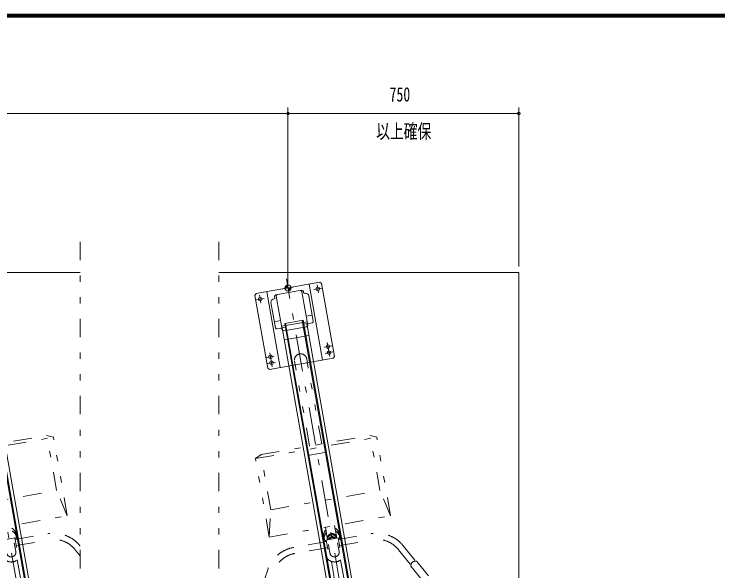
# Model space of a CAD drawing. Units: millimetres, scale not verified. Extents: x -5740 to 5740, y -4020 to 4020.
# Drawn here: x -1476 to 810, y 2213 to 4020 of the extents above; entities that cross this region are included whole.
import ezdxf
from ezdxf.enums import TextEntityAlignment as Align

# ---------------------------------------------------------------- set-up
doc = ezdxf.new("R2010")
doc.units = ezdxf.units.MM
doc.header["$LTSCALE"] = 10
doc.linetypes.add('USER4', pattern=[24, 12, -5, 2, -5])
doc.linetypes.add('USER6', pattern=[25, 6, -5, 2, -5, 2, -5])
for name, color, linetype, lineweight in [('0-0_0', 7, 'Continuous', 18), ('0-1_0-00', 4, 'Continuous', 18), ('0-2_2ラック-03BODL', 7, 'Continuous', 18), ('0-A_2ラック-D上自転車１', 4, 'USER6', 18), ('0-B_2ラック-F寸法', 3, 'Continuous', 18), ('0-F_F-F_J_ADD', 2, 'Continuous', 18)]:
    doc.layers.add(name, color=color, linetype=linetype, lineweight=lineweight)
doc.styles.add('ＭＳ ゴシック', font='')
doc.styles.get('ＭＳ ゴシック').set_extended_font_data('MS Gothic')

# ---------------------------------------------------------------- blocks, each defined once
blk = doc.blocks.new('UP-RACK-TOP1_10')
at = {"layer": '0-0_0', "color": 3, "linetype": 'USER4'}
blk.add_line((0, -1954.5), (0, 30), dxfattribs=at)
at = {"layer": '0-0_0'}
for p, q in [((27.5, -112), (27.5, -1865.5)), ((30.5, -112), (30.5, -1862)), ((40.5, -124.24), (40.5, -1655.41))]:
    blk.add_line(p, q, dxfattribs=at)
blk = doc.blocks.new('UP-CYC-TOP1_9')
at = {"layer": '0-A_2ラック-D上自転車１'}
for p, q in [((-200, 1471.84), (200, 1471.84)), ((180, 1300.04), (180, 1481.48)), ((200, 1471.84), (180, 1481.48)), ((200, 1213.27), (200, 1471.84)), ((-180, 1300.04), (180, 1300.04)), ((200, 1213.27), (180, 1300.04)), ((-200, 1213.27), (200, 1213.27)), ((30, 1166.66), (30, 1213.27)), ((-20, 1171.66), (20, 1171.66)), ((20, 1141.66), (20, 1171.66)), ((20, 1166.66), (127.4, 1166.66)), ((25, 1177.23), (25, 1186.51)), ((15, 1127.89), (15, 1156.66)), ((20, 1146.66), (127.4, 1146.66)), ((30, 1126.46), (30, 1146.66)), ((15, 1141.66), (20, 1141.66)), ((15, 791.3), (15, 1100.48)), ((206.11, 1100.31), (218.39, 1078.15)), ((223.6, 1110.01), (223.91, 1109.44))]:
    blk.add_line(p, q, dxfattribs=at)
blk.add_lwpolyline([(-200, 1213.27), (-180, 1300.04), (-180, 1481.48), (180, 1481.48)], dxfattribs=at)
for centre, radius, start, end in [((0, 1184.66), 25.07, 4.24542, 53.24751), ((0, 1175.37), 25.07, 4.24542, 53.24751), ((0, 1179.08), 25.07, 330.28416, 355.75288), ((127.4, 1056.66), 110, 29.0112, 90), ((127.4, 1056.66), 90, 29.0112, 90), ((0, 1126.46), 30, 180, 0), ((0, 1127.89), 15, 180, 0)]:
    blk.add_arc(centre, radius, start, end, dxfattribs=at)
blk = doc.blocks.new('POINT_3')
at = {"layer": '0-F_F-F_J_ADD'}
for p, q in [((-33.33, 0), (33.33, 0)), ((0, 33.33), (0, -33.33))]:
    blk.add_line(p, q, dxfattribs=at)
blk.add_circle((0, 0), 20, dxfattribs=at)
for points in [[(-20, 0), (0, 0), (0, 20)], [(-19.71, 3.4), (-20, 0), (0, 20)], [(0, 20), (-20, 0), (-20, 0)], [(-18.64, 7.25), (-19.71, 3.4), (0, 20)], [(0, 20), (-19.71, 3.4), (-19.71, 3.4)], [(-16.83, 10.81), (-18.64, 7.25), (0, 20)], [(0, 20), (-18.64, 7.25), (-18.64, 7.25)], [(-14.35, 13.93), (-16.83, 10.81), (0, 20)], [(0, 20), (-16.83, 10.81), (-16.83, 10.81)], [(-11.29, 16.51), (-14.35, 13.93), (0, 20)], [(0, 20), (-14.35, 13.93), (-14.35, 13.93)], [(-7.79, 18.42), (-11.29, 16.51), (0, 20)], [(0, 20), (-11.29, 16.51), (-11.29, 16.51)], [(-3.97, 19.6), (-7.79, 18.42), (0, 20)], [(0, 20), (-7.79, 18.42), (-7.79, 18.42)], [(0, 20), (-3.97, 19.6), (-3.97, 19.6)], [(0, 20), (-3.97, 19.6), (-3.97, 19.6)], [(0, 20), (0, 0), (0, 0)], [(20, 0), (0, 0), (0, -20)], [(0, -20), (0, 0), (0, 0)], [(19.71, -3.4), (20, 0), (0, -20)], [(0, -20), (20, 0), (20, 0)], [(18.64, -7.25), (19.71, -3.4), (0, -20)], [(0, -20), (19.71, -3.4), (19.71, -3.4)], [(16.83, -10.81), (18.64, -7.25), (0, -20)], [(0, -20), (18.64, -7.25), (18.64, -7.25)], [(14.35, -13.93), (16.83, -10.81), (0, -20)], [(0, -20), (16.83, -10.81), (16.83, -10.81)], [(11.29, -16.51), (14.35, -13.93), (0, -20)], [(0, -20), (14.35, -13.93), (14.35, -13.93)], [(7.79, -18.42), (11.29, -16.51), (0, -20)], [(0, -20), (11.29, -16.51), (11.29, -16.51)], [(3.97, -19.6), (7.79, -18.42), (0, -20)], [(0, -20), (7.79, -18.42), (7.79, -18.42)], [(0, -20), (3.97, -19.6), (3.97, -19.6)], [(0, -20), (3.97, -19.6), (3.97, -19.6)]]:
    blk.add_solid(points, dxfattribs=at)
blk = doc.blocks.new('UP-RACK-TOP_5')
at = {"layer": '0-0_0', "color": 3, "linetype": 'USER4'}
for p, q in [((0, -1954.5), (0, 30)), ((-108, -20), (-82, -20)), ((-95, -7), (-95, -33)), ((108, -20), (82, -20)), ((95, -7), (95, -33)), ((-95, -197), (-95, -243)), ((95, -197), (95, -243)), ((-108, -210), (-82, -210)), ((108, -210), (82, -210)), ((-108, -230), (-82, -230)), ((108, -230), (82, -230)), ((-25, -547.16), (25, -547.16))]:
    blk.add_line(p, q, dxfattribs=at)
at = {"layer": '0-0_0'}
for p, q in [((-105, 0), (-110, -5)), ((-105, 0), (105, 0)), ((-70, 0), (-70, -250)), ((70, 0), (70, -250)), ((105, 0), (110, -5)), ((-110, -5), (-110, -245)), ((-47.5, -20), (-47.5, -24)), ((-42.5, -15), (42.5, -15)), ((-42.25, -130), (-42.25, -20)), ((42.25, -130), (42.25, -20)), ((47.5, -20), (47.5, -24)), ((110, -5), (110, -245)), ((-62.5, -120), (-62.5, -37)), ((52.5, -27), (50.5, -27)), ((62.5, -120), (62.5, -37)), ((-42.25, -100.36), (-62.5, -100.36)), ((-30.5, -112), (-30.5, -1862)), ((30.5, -112), (-30.5, -112)), ((-27.5, -112), (-27.5, -1865.5)), ((27.5, -112), (27.5, -1865.5)), ((30.5, -112), (30.5, -1862)), ((62.5, -100.36), (42.25, -100.36)), ((-57.5, -125), (-45.25, -125)), ((42.25, -118.93), (-42.25, -118.93)), ((-40.5, -124.24), (-40.5, -1655.41)), ((-40.5, -124.24), (-30.5, -124.24)), ((-37.25, -135), (37.25, -135)), ((40.5, -124.24), (30.5, -124.24)), ((40.5, -124.24), (40.5, -1655.41)), ((57.5, -125), (45.25, -125)), ((-27.5, -140), (-30.5, -140)), ((30.5, -140), (27.5, -140)), ((40.5, -164), (-40.5, -164)), ((-110, -245), (-105, -250)), ((-105, -250), (105, -250)), ((110, -245), (105, -250))]:
    blk.add_line(p, q, dxfattribs=at)
for centre in [(-95, -20), (95, -20), (-95, -210), (95, -210), (-95, -230), (95, -230)]:
    blk.add_circle(centre, 6, dxfattribs=at)
for centre, radius, start, end in [((-42.5, -20), 5, 90, 180), ((-37.25, -20), 5, 90, 180), ((37.25, -20), 5, 0, 90), ((42.5, -20), 5, 0, 90), ((-52.5, -37), 10, 90, 180), ((-50.5, -24), 3, 270, 0), ((50.5, -24), 3, 180, 270), ((52.5, -37), 10, 0, 90), ((-57.5, -120), 5, 180, 270), ((-45.25, -128), 3, 0, 90), ((-37.25, -130), 5, 180, 270), ((37.25, -130), 5, 270, 0), ((45.25, -128), 3, 90, 180), ((57.5, -120), 5, 270, 0)]:
    blk.add_arc(centre, radius, start, end, dxfattribs=at)
at = {"layer": '0-0_0', "xscale": 0.5, "yscale": 0.5}
blk.add_blockref('POINT_3', (0, 0), dxfattribs=at)
blk = doc.blocks.new('UP-CYC-TOP_0')
at = {"layer": '0-A_2ラック-D上自転車１'}
for p, q in [((-20, 1481.48), (-20, 1761.86)), ((20, 1481.48), (20, 1761.86)), ((-200, 1471.84), (-180, 1481.48)), ((-200, 1471.84), (200, 1471.84)), ((-200, 1213.27), (-200, 1471.84)), ((180, 1300.04), (180, 1481.48)), ((200, 1471.84), (180, 1481.48)), ((200, 1213.27), (200, 1471.84)), ((-180, 1300.04), (180, 1300.04)), ((200, 1213.27), (180, 1300.04)), ((-200, 1213.27), (200, 1213.27)), ((-30, 1166.66), (-30, 1213.27)), ((-15, 1171.66), (-15, 1213.27)), ((15, 1171.66), (15, 1213.27)), ((30, 1166.66), (30, 1213.27)), ((-20, 1166.66), (-127.4, 1166.66)), ((-25, 1177.23), (-25, 1186.51)), ((-20, 1171.66), (20, 1171.66)), ((-20, 1141.66), (-20, 1171.66)), ((20, 1141.66), (20, 1171.66)), ((20, 1166.66), (127.4, 1166.66)), ((25, 1177.23), (25, 1186.51)), ((-20, 1146.66), (-127.4, 1146.66)), ((-30, 1126.46), (-30, 1146.66)), ((-15, 1127.89), (-15, 1156.66)), ((15, 1127.89), (15, 1156.66)), ((20, 1146.66), (127.4, 1146.66)), ((30, 1126.46), (30, 1146.66)), ((-15, 1141.66), (-20, 1141.66)), ((15, 1141.66), (20, 1141.66)), ((-223.6, 1110.01), (-254.7, 1053.93)), ((-15, 791.3), (-15, 1100.48)), ((15, 791.3), (15, 1100.48)), ((206.11, 1100.31), (237.21, 1044.23)), ((223.6, 1110.01), (254.7, 1053.93)), ((258.35, 1052.5), (298.43, 980.22)), ((236.48, 1040.37), (276.57, 968.09))]:
    blk.add_line(p, q, dxfattribs=at)
blk.add_lwpolyline([(-200, 1213.27), (-180, 1300.04), (-180, 1481.48), (180, 1481.48)], dxfattribs=at)
for centre, radius, start, end in [((0, 1761.86), 20, 0, 180), ((0, 1184.66), 25.07, 126.75249, 175.75458), ((0, 1175.37), 25.07, 126.75249, 175.75458), ((0, 1174.26), 15.04, 4.25383, 175.74617), ((0, 1184.66), 25.07, 4.24542, 53.24751), ((0, 1175.37), 25.07, 4.24542, 53.24751), ((-127.4, 1056.66), 110, 90, 150.9888), ((0, 1179.08), 25.07, 184.24712, 209.71584), ((0, 1170.54), 15.04, 4.25383, 175.74617), ((0, 1167.4), 12, 20.76015, 159.23985), ((0, 1164.62), 12, 35.90829, 144.09171), ((0, 1179.08), 25.07, 330.28416, 355.75288), ((127.4, 1056.66), 110, 29.0112, 90), ((-127.4, 1056.66), 90, 90, 150.9888), ((127.4, 1056.66), 90, 29.0112, 90), ((0, 1126.46), 30, 180, 0), ((0, 1127.89), 15, 180, 0), ((251.2, 1039.61), 14.73, 60.98296, 177.03728)]:
    blk.add_arc(centre, radius, start, end, dxfattribs=at)

msp = doc.modelspace()

# ---------------------------------------------------------------- linework, layer by layer
at = {"layer": '0-1_0-00', "color": 5}
for points in [[(5739.71, 4020.13), (-5740.29, 4020.13), (-5740.29, -4019.87), (5739.71, -4019.87)], [(5738.71, 4019.13), (5738.71, -4018.87), (-5739.29, -4018.87), (-5739.29, 4019.13)], [(5737.71, 4018.13), (5737.71, -4017.87), (-5738.29, -4017.87), (-5738.29, 4018.13)], [(5736.71, 4017.13), (5736.71, -4016.87), (-5737.29, -4016.87), (-5737.29, 4017.13)], [(5735.71, 4016.13), (5735.71, -4015.87), (-5736.29, -4015.87), (-5736.29, 4016.13)], [(5734.71, 4015.13), (5734.71, -4014.87), (-5735.29, -4014.87), (-5735.29, 4015.13)], [(5733.71, 4014.13), (5733.71, -4013.87), (-5734.29, -4013.87), (-5734.29, 4014.13)], [(5732.71, 4013.13), (5732.71, -4012.87), (-5733.29, -4012.87), (-5733.29, 4013.13)], [(5731.71, 4012.13), (5731.71, -4011.87), (-5732.29, -4011.87), (-5732.29, 4012.13)], [(5730.71, 4011.13), (5730.71, -4010.87), (-5731.29, -4010.87), (-5731.29, 4011.13)], [(5729.71, 4010.13), (5729.71, -4009.87), (-5730.29, -4009.87), (-5730.29, 4010.13)]]:
    msp.add_lwpolyline(points, close=True, dxfattribs=at)
at = {"layer": '0-2_2ラック-03BODL', "color": 2, "linetype": 'USER6'}
for p, q in [((-1261.49, 3281.48), (-1261.49, 616.67)), ((-811.49, 3281.48), (-811.49, 616.67))]:
    msp.add_line(p, q, dxfattribs=at)
at = {"layer": '0-2_2ラック-03BODL'}
for p, q in [((-4586.49, 3181.48), (-1261.49, 3181.48)), ((163.51, 3181.48), (-811.49, 3181.48)), ((163.51, 746.67), (163.51, 3181.48))]:
    msp.add_line(p, q, dxfattribs=at)
at = {"layer": '0-B_2ラック-F寸法'}
for p, q in [((-586.49, 3717.43), (-586.49, 3131.48)), ((163.51, 3717.43), (163.51, 3201.48)), ((-586.49, 3697.43), (-4386.49, 3697.43)), ((163.51, 3697.43), (-586.49, 3697.43))]:
    msp.add_line(p, q, dxfattribs=at)
for centre, start, end in [((-586.49, 3697.43), 0, 180), ((-586.49, 3697.43), 180, 0), ((163.51, 3697.43), 0, 180), ((163.51, 3697.43), 180, 0)]:
    msp.add_arc(centre, 4, start, end, dxfattribs=at)

# ---------------------------------------------------------------- block references
at = {"layer": '0-A_2ラック-D上自転車１', "rotation": 10}
for name, p in [('UP-RACK-TOP1_10', (-1636.49, 3131.48)), ('UP-RACK-TOP_5', (-586.49, 3131.48)), ('UP-CYC-TOP1_9', (-1289.35, 1162.72)), ('UP-CYC-TOP_0', (-239.35, 1162.72))]:
    msp.add_blockref(name, p, dxfattribs=at)

# ---------------------------------------------------------------- texts
at = {"layer": '0-B_2ラック-F寸法', "color": 7, "style": 'ＭＳ ゴシック', "width": 0.7}
for s, p in [('750', (-256.34, 3722.23)), ('以上確保', (-299.97, 3602.23))]:
    msp.add_text(s, height=46.89, dxfattribs=at).set_placement(p, align=Align.BOTTOM_LEFT)

doc.saveas('drawing.dxf')
